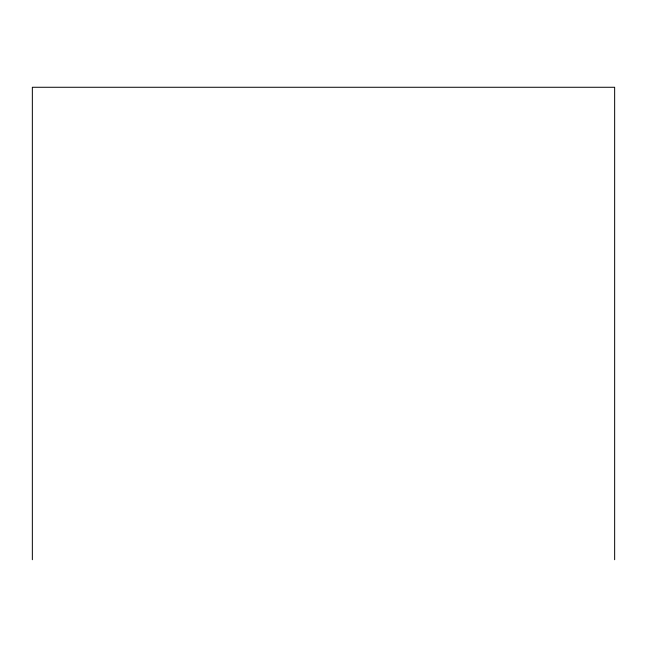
<?xml version="1.0" encoding="UTF-8"?>
<svg xmlns="http://www.w3.org/2000/svg" width="647" height="647" viewBox="0 0 647 647"><rect width="100%" height="100%" fill="white"/><g stroke="black" fill="none" stroke-linecap="round" stroke-linejoin="round"><path stroke-width="0.97" d="M614.65 559.728L614.65 87.272L32.35 87.272L32.35 559.728"/></g></svg>
